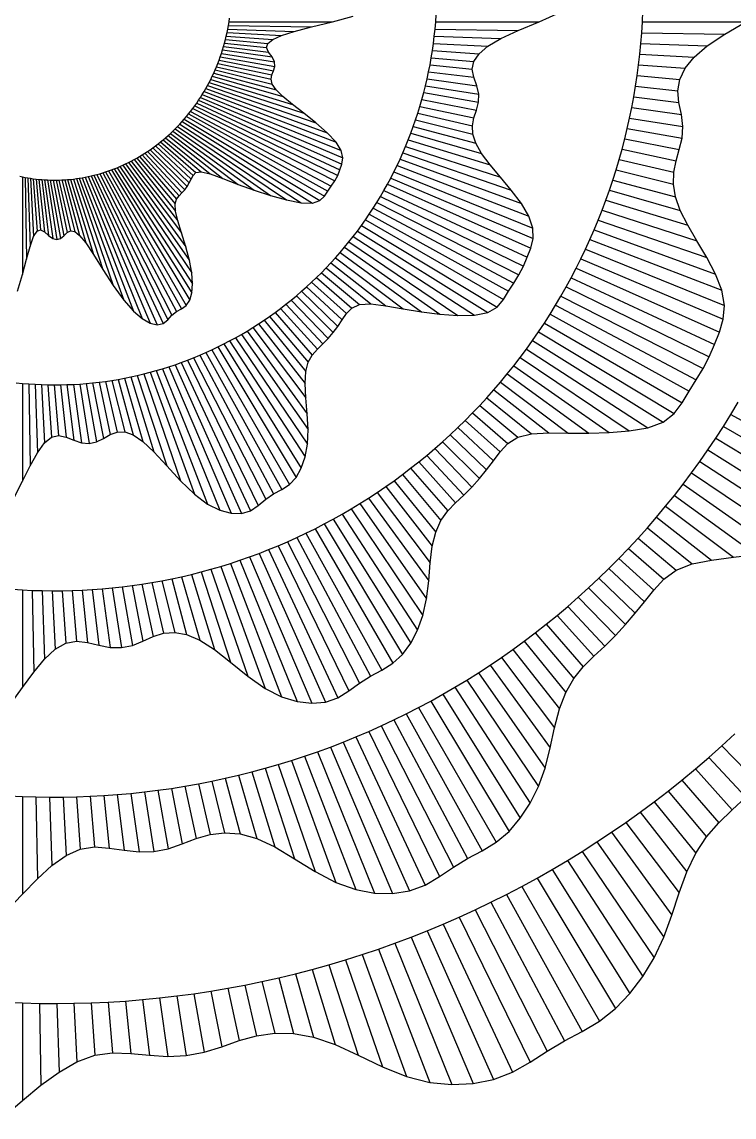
# Model space of a CAD drawing. Header units: metres. Extents: x -31.2 to 28.9, y -27.4 to 29.9.
# Drawn here: x -0.01 to 17.22, y -26.51 to 0 of the extents above; entities that cross this region are included whole.
import ezdxf

# ---------------------------------------------------------------- set-up
doc = ezdxf.new("R2010")
doc.units = ezdxf.units.M
for name, color, linetype in [('Fill', 3, 'Continuous'), ('Inner', 2, 'Continuous'), ('Outer', 1, 'Continuous')]:
    doc.layers.add(name, color=color, linetype=linetype)

msp = doc.modelspace()

# ---------------------------------------------------------------- linework, layer by layer
at = {"layer": 'Fill'}
for p, q in [((4.952, -0.259), (6.266, -0.328)), ((4.969, -0.174), (6.576, -0.23)), ((4.985, -0.087), (6.998, -0.122)), ((5, 0), (7.5, 0)), ((9.985, -0.174), (11.998, -0.209)), ((10, 0), (12.5, 0)), ((14.984, -0.262), (16.997, -0.297)), ((15, 0), (17.5, 0)), ((4.89, -0.514), (5.91, -0.621)), ((4.912, -0.43), (5.941, -0.52)), ((4.932, -0.345), (6.06, -0.424)), ((9.945, -0.521), (11.26, -0.59)), ((9.966, -0.348), (11.573, -0.404)), ((14.963, -0.523), (16.57, -0.579)), ((4.815, -0.763), (6.103, -0.967)), ((4.841, -0.68), (6.04, -0.849)), ((4.866, -0.597), (5.957, -0.731)), ((9.92, -0.694), (11.048, -0.773)), ((14.938, -0.783), (16.253, -0.852)), ((4.728, -1.005), (6.034, -1.283)), ((4.758, -0.925), (6.076, -1.181)), ((4.787, -0.844), (6.111, -1.078)), ((9.862, -1.037), (10.883, -1.144)), ((9.893, -0.866), (10.922, -0.956)), ((14.908, -1.042), (16.036, -1.121)), ((4.593, -1.317), (6.303, -1.807)), ((4.628, -1.24), (6.14, -1.645)), ((4.663, -1.163), (6.047, -1.508)), ((4.696, -1.084), (6.017, -1.389)), ((9.829, -1.207), (10.92, -1.341)), ((14.874, -1.301), (15.903, -1.391)), ((4.478, -1.542), (7.102, -2.445)), ((4.518, -1.468), (6.809, -2.212)), ((4.556, -1.393), (6.533, -1.997)), ((9.753, -1.545), (11.041, -1.749)), ((9.793, -1.376), (10.992, -1.545)), ((14.835, -1.559), (15.855, -1.666)), ((4.308, -1.829), (7.752, -3.291)), ((4.353, -1.759), (7.715, -3.117)), ((4.396, -1.687), (7.588, -2.913)), ((4.437, -1.615), (7.374, -2.684)), ((9.711, -1.712), (11.035, -1.946)), ((14.792, -1.816), (15.883, -1.95)), ((4.121, -2.1), (7.559, -3.851)), ((4.169, -2.034), (7.629, -3.721)), ((4.217, -1.966), (7.684, -3.583)), ((4.263, -1.898), (7.73, -3.442)), ((9.618, -2.044), (10.924, -2.322)), ((9.666, -1.879), (10.984, -2.135)), ((14.744, -2.072), (15.943, -2.241)), ((3.917, -2.353), (7.2, -4.326)), ((3.969, -2.292), (7.306, -4.218)), ((4.021, -2.229), (7.387, -4.094)), ((4.071, -2.165), (7.473, -3.973)), ((9.514, -2.372), (10.899, -2.717)), ((9.568, -2.209), (10.889, -2.514)), ((14.692, -2.327), (15.98, -2.531)), ((3.641, -2.645), (5.611, -4.077)), ((3.698, -2.589), (6.004, -4.204)), ((3.754, -2.532), (6.391, -4.311)), ((3.809, -2.474), (6.745, -4.38)), ((3.863, -2.414), (7.021, -4.388)), ((9.458, -2.534), (10.969, -2.939)), ((14.635, -2.581), (15.959, -2.814)), ((3.344, -2.907), (4.198, -3.649)), ((3.405, -2.857), (4.325, -3.629)), ((3.465, -2.806), (4.543, -3.679)), ((3.524, -2.753), (4.853, -3.792)), ((3.583, -2.7), (5.222, -3.935)), ((9.337, -2.855), (11.314, -3.459)), ((9.399, -2.695), (11.109, -3.186)), ((14.574, -2.833), (15.892, -3.089)), ((2.965, -3.179), (3.861, -4.14)), ((3.029, -3.137), (3.928, -4.067)), ((3.094, -3.094), (3.985, -3.985)), ((3.157, -3.049), (4.035, -3.897)), ((3.22, -3.003), (4.081, -3.806)), ((3.282, -2.955), (4.129, -3.718)), ((9.206, -3.17), (11.829, -4.073)), ((9.273, -3.013), (11.564, -3.758)), ((14.509, -3.084), (15.815, -3.362)), ((2.498, -3.438), (3.954, -5.442)), ((2.566, -3.405), (3.849, -5.108)), ((2.634, -3.371), (3.76, -4.813)), ((2.701, -3.335), (3.707, -4.578)), ((2.768, -3.298), (3.699, -4.408)), ((2.834, -3.26), (3.73, -4.291)), ((2.9, -3.22), (3.79, -4.209)), ((9.136, -3.325), (12.073, -4.394)), ((14.44, -3.334), (15.761, -3.639)), ((1.802, -3.695), (3.516, -7.21)), ((1.873, -3.675), (3.617, -7.099)), ((1.943, -3.654), (3.728, -7.012)), ((2.013, -3.632), (3.851, -6.947)), ((2.083, -3.608), (3.965, -6.868)), ((2.153, -3.583), (4.05, -6.74)), ((2.223, -3.557), (4.099, -6.559)), ((2.292, -3.529), (4.115, -6.337)), ((2.361, -3.5), (4.099, -6.077)), ((2.43, -3.47), (4.044, -5.775)), ((8.989, -3.632), (12.351, -4.99)), ((9.064, -3.479), (12.256, -4.705)), ((14.366, -3.582), (15.75, -3.927)), ((0, -3.75), (0, -6.115)), ((0.066, -3.763), (0.1, -5.747)), ((0.132, -3.775), (0.19, -5.435)), ((0.198, -3.786), (0.272, -5.199)), ((0.265, -3.796), (0.354, -5.063)), ((0.333, -3.805), (0.44, -5.031)), ((0.401, -3.812), (0.534, -5.081)), ((0.469, -3.819), (0.634, -5.167)), ((0.537, -3.824), (0.737, -5.241)), ((0.606, -3.827), (0.835, -5.271)), ((0.675, -3.83), (0.925, -5.245)), ((0.745, -3.831), (1.006, -5.176)), ((0.814, -3.831), (1.084, -5.1)), ((0.884, -3.83), (1.167, -5.056)), ((0.954, -3.827), (1.266, -5.076)), ((1.024, -3.823), (1.385, -5.17)), ((1.095, -3.818), (1.535, -5.352)), ((1.165, -3.812), (1.721, -5.63)), ((1.236, -3.804), (1.947, -5.992)), ((1.307, -3.795), (2.199, -6.385)), ((1.378, -3.785), (2.452, -6.737)), ((1.448, -3.773), (2.688, -7.003)), ((1.519, -3.76), (2.901, -7.181)), ((1.59, -3.746), (3.095, -7.291)), ((1.661, -3.73), (3.265, -7.334)), ((1.732, -3.713), (3.405, -7.303)), ((8.831, -3.932), (12.298, -5.475)), ((8.911, -3.782), (12.355, -5.244)), ((14.288, -3.828), (15.799, -4.233)), ((8.663, -4.225), (12.123, -5.913)), ((8.748, -4.079), (12.216, -5.696)), ((14.205, -4.073), (15.916, -4.564)), ((8.576, -4.37), (12.014, -6.121)), ((14.119, -4.317), (16.096, -4.921)), ((8.394, -4.653), (11.76, -6.519)), ((8.486, -4.512), (11.887, -6.321)), ((14.028, -4.558), (16.32, -5.303)), ((8.203, -4.929), (11.486, -6.902)), ((8.299, -4.792), (11.636, -6.718)), ((13.834, -5.035), (16.771, -6.104)), ((13.933, -4.798), (16.557, -5.701)), ((8.002, -5.197), (10.938, -7.103)), ((8.104, -5.064), (11.262, -7.037)), ((13.731, -5.271), (16.924, -6.497)), ((7.793, -5.457), (10.1, -7.072)), ((7.899, -5.328), (10.536, -7.107)), ((13.624, -5.505), (16.987, -6.863)), ((7.464, -5.832), (8.793, -6.87)), ((7.576, -5.709), (9.215, -6.944)), ((7.686, -5.584), (9.656, -7.016)), ((13.514, -5.736), (16.957, -7.198)), ((7.235, -6.071), (8.155, -6.843)), ((7.351, -5.952), (8.429, -6.826)), ((13.399, -5.965), (16.866, -7.509)), ((6.998, -6.301), (7.845, -7.063)), ((7.117, -6.187), (7.971, -6.929)), ((13.28, -6.193), (16.748, -7.81)), ((6.754, -6.522), (7.632, -7.37)), ((6.877, -6.413), (7.738, -7.216)), ((13.157, -6.417), (16.617, -8.105)), ((6.375, -6.836), (7.271, -7.797)), ((6.503, -6.734), (7.401, -7.664)), ((6.629, -6.629), (7.521, -7.521)), ((12.901, -6.86), (16.302, -8.668)), ((13.031, -6.64), (16.469, -8.391)), ((5.981, -7.128), (6.913, -8.238)), ((6.114, -7.033), (7.011, -8.065)), ((6.245, -6.936), (7.136, -7.925)), ((12.767, -7.077), (16.133, -8.943)), ((5.575, -7.398), (6.859, -9.102)), ((5.712, -7.311), (6.838, -8.753)), ((5.847, -7.221), (6.854, -8.464)), ((12.63, -7.292), (15.966, -9.218)), ((5.157, -7.646), (6.895, -10.222)), ((5.298, -7.566), (6.912, -9.871)), ((5.437, -7.483), (6.893, -9.487)), ((12.488, -7.504), (15.772, -9.477)), ((4.583, -7.939), (6.465, -11.198)), ((4.728, -7.869), (6.625, -11.026)), ((4.872, -7.797), (6.748, -10.8)), ((5.015, -7.723), (6.839, -10.53)), ((12.196, -7.92), (15.131, -9.826)), ((12.344, -7.713), (15.502, -9.687)), ((3.994, -8.189), (5.708, -11.704)), ((4.143, -8.13), (5.887, -11.554)), ((4.29, -8.069), (6.076, -11.427)), ((4.437, -8.005), (6.275, -11.32)), ((12.044, -8.124), (14.681, -9.903)), ((3.088, -8.483), (4.162, -11.436)), ((3.24, -8.441), (4.48, -11.671)), ((3.392, -8.396), (4.774, -11.817)), ((3.544, -8.348), (5.048, -11.893)), ((3.695, -8.298), (5.299, -11.902)), ((3.845, -8.245), (5.518, -11.834)), ((11.889, -8.325), (14.195, -9.94)), ((1.699, -8.739), (1.96, -10.084)), ((1.854, -8.722), (2.124, -9.99)), ((2.009, -8.702), (2.292, -9.928)), ((2.164, -8.679), (2.475, -9.927)), ((2.319, -8.653), (2.679, -10)), ((2.473, -8.625), (2.913, -10.158)), ((2.627, -8.593), (3.183, -10.411)), ((2.781, -8.56), (3.492, -10.747)), ((2.935, -8.523), (3.826, -11.113)), ((11.569, -8.718), (13.208, -9.953)), ((11.731, -8.523), (13.701, -9.954)), ((0, -8.75), (0, -11.115)), ((0.153, -8.763), (0.188, -10.746)), ((0.306, -8.772), (0.364, -10.432)), ((0.46, -8.78), (0.534, -10.192)), ((0.614, -8.784), (0.703, -10.05)), ((0.769, -8.786), (0.876, -10.012)), ((0.923, -8.785), (1.057, -10.054)), ((1.078, -8.781), (1.244, -10.129)), ((1.233, -8.775), (1.432, -10.192)), ((1.388, -8.766), (1.617, -10.209)), ((1.544, -8.754), (1.793, -10.169)), ((11.404, -8.91), (12.734, -9.949)), ((11.236, -9.099), (12.315, -9.972)), ((10.891, -9.467), (11.745, -10.21)), ((11.065, -9.285), (11.985, -10.057)), ((17.14, -9.501), (20.506, -11.367)), ((10.714, -9.647), (11.56, -10.409)), ((16.96, -9.792), (20.296, -11.718)), ((10.351, -9.995), (11.229, -10.843)), ((10.534, -9.823), (11.395, -10.626)), ((9.976, -10.331), (10.874, -11.261)), ((10.165, -10.165), (11.056, -11.056)), ((16.774, -10.079), (20.058, -12.052)), ((9.785, -10.493), (10.681, -11.454)), ((16.584, -10.363), (19.742, -12.336)), ((9.394, -10.807), (10.291, -11.838)), ((9.591, -10.652), (10.482, -11.641)), ((16.389, -10.643), (19.325, -12.55)), ((8.994, -11.107), (10, -12.349)), ((9.195, -10.959), (10.127, -12.068)), ((16.189, -10.92), (18.827, -12.699)), ((8.584, -11.392), (9.868, -13.095)), ((8.79, -11.251), (9.917, -12.693)), ((15.985, -11.193), (18.291, -12.808)), ((8.165, -11.662), (9.78, -13.967)), ((8.376, -11.528), (9.832, -13.532)), ((15.776, -11.462), (17.746, -12.893)), ((7.738, -11.916), (9.562, -14.724)), ((7.953, -11.791), (9.691, -14.367)), ((15.562, -11.727), (17.201, -12.962)), ((7.304, -12.155), (9.2, -15.312)), ((7.522, -12.038), (9.398, -15.04)), ((15.344, -11.988), (16.674, -13.027)), ((6.861, -12.378), (8.699, -15.693)), ((7.083, -12.269), (8.965, -15.528)), ((15.122, -12.246), (16.201, -13.119)), ((6.186, -12.683), (7.9, -16.198)), ((6.413, -12.585), (8.157, -16.009)), ((6.638, -12.484), (8.423, -15.841)), ((14.895, -12.499), (15.816, -13.271)), ((5.497, -12.951), (7.002, -16.496)), ((5.728, -12.866), (7.333, -16.469)), ((5.958, -12.776), (7.631, -16.366)), ((14.664, -12.748), (15.519, -13.49)), ((4.562, -13.25), (5.454, -15.84)), ((4.798, -13.182), (5.872, -16.134)), ((5.032, -13.109), (6.272, -16.339)), ((5.265, -13.032), (6.648, -16.453)), ((14.19, -13.233), (15.052, -14.036)), ((14.429, -12.992), (15.276, -13.755)), ((3.613, -13.483), (3.974, -14.83)), ((3.851, -13.431), (4.291, -14.964)), ((4.089, -13.375), (4.645, -15.193)), ((4.326, -13.315), (5.037, -15.502)), ((13.947, -13.469), (14.825, -14.317)), ((0, -13.75), (0, -16.115)), ((0.24, -13.762), (0.275, -15.745)), ((0.481, -13.769), (0.539, -15.429)), ((0.722, -13.773), (0.796, -15.186)), ((0.963, -13.772), (1.052, -15.038)), ((1.204, -13.767), (1.312, -14.993)), ((1.446, -13.758), (1.579, -15.026)), ((1.688, -13.744), (1.853, -15.092)), ((1.929, -13.726), (2.128, -15.144)), ((2.171, -13.704), (2.399, -15.148)), ((2.412, -13.678), (2.661, -15.093)), ((2.653, -13.647), (2.914, -14.993)), ((2.893, -13.613), (3.163, -14.881)), ((3.134, -13.574), (3.417, -14.8)), ((3.373, -13.53), (3.685, -14.779)), ((13.7, -13.7), (14.592, -14.592)), ((13.449, -13.927), (14.348, -14.857)), ((13.195, -14.15), (14.091, -15.111)), ((12.675, -14.581), (13.571, -15.612)), ((12.937, -14.367), (13.827, -15.357)), ((12.409, -14.789), (13.34, -15.899)), ((12.141, -14.992), (13.147, -16.235)), ((11.869, -15.191), (12.995, -16.633)), ((11.315, -15.574), (12.771, -17.577)), ((11.593, -15.385), (12.877, -17.088)), ((11.033, -15.757), (12.648, -18.063)), ((10.462, -16.109), (12.285, -18.917)), ((10.749, -15.936), (12.487, -18.513)), ((10.172, -16.278), (12.047, -19.28)), ((9.583, -16.599), (11.465, -19.858)), ((9.879, -16.441), (11.775, -19.598)), ((8.985, -16.899), (10.77, -20.256)), ((9.285, -16.751), (11.123, -20.066)), ((8.378, -17.177), (10.092, -20.692)), ((8.683, -17.04), (10.427, -20.464)), ((7.762, -17.433), (9.366, -21.037)), ((8.071, -17.308), (9.745, -20.897)), ((7.138, -17.668), (8.521, -21.089)), ((7.451, -17.554), (8.956, -21.098)), ((16.923, -17.524), (17.821, -18.454)), ((6.19, -17.978), (7.082, -20.568)), ((6.508, -17.88), (7.583, -20.833)), ((6.824, -17.777), (8.064, -21.007)), ((16.605, -17.806), (17.501, -18.768)), ((5.229, -18.237), (5.669, -19.771)), ((5.551, -18.157), (6.107, -19.974)), ((5.871, -18.07), (6.582, -20.258)), ((16.282, -18.083), (17.173, -19.072)), ((3.607, -18.555), (3.868, -19.901)), ((3.933, -18.503), (4.203, -19.772)), ((4.258, -18.445), (4.542, -19.672)), ((4.583, -18.382), (4.894, -19.63)), ((4.907, -18.312), (5.268, -19.659)), ((15.955, -18.354), (16.852, -19.386)), ((0, -18.75), (0, -21.115)), ((0.327, -18.761), (0.362, -20.744)), ((0.655, -18.766), (0.713, -20.425)), ((0.983, -18.766), (1.058, -20.179)), ((1.312, -18.76), (1.4, -20.026)), ((1.64, -18.748), (1.748, -19.974)), ((1.969, -18.73), (2.102, -19.999)), ((2.297, -18.707), (2.462, -20.055)), ((2.625, -18.678), (2.824, -20.095)), ((2.953, -18.643), (3.181, -20.086)), ((3.28, -18.602), (3.53, -20.017)), ((15.623, -18.619), (16.554, -19.729)), ((15.287, -18.878), (16.294, -20.121)), ((14.947, -19.131), (16.073, -20.573)), ((14.254, -19.619), (15.71, -21.622)), ((14.602, -19.378), (15.886, -21.081)), ((13.901, -19.853), (15.516, -22.158)), ((13.545, -20.081), (15.283, -22.658)), ((13.185, -20.303), (15.008, -23.11)), ((12.821, -20.518), (14.697, -23.52)), ((12.083, -20.929), (13.965, -24.188)), ((12.454, -20.727), (14.351, -23.883)), ((11.709, -21.124), (13.547, -24.44)), ((11.333, -21.313), (13.118, -24.671)), ((10.57, -21.671), (12.284, -25.186)), ((10.953, -21.496), (12.697, -24.919)), ((9.796, -22.001), (11.4, -25.605)), ((10.184, -21.84), (11.858, -25.429)), ((9.405, -22.156), (10.909, -25.701)), ((8.616, -22.445), (9.856, -25.675)), ((9.011, -22.304), (10.394, -25.725)), ((7.818, -22.706), (8.71, -25.295)), ((8.218, -22.579), (9.293, -25.531)), ((6.608, -23.044), (7.047, -24.577)), ((7.013, -22.938), (7.569, -24.756)), ((7.416, -22.825), (8.127, -25.013)), ((5.383, -23.317), (5.666, -24.544)), ((5.793, -23.233), (6.104, -24.482)), ((6.201, -23.142), (6.562, -24.489)), ((3.735, -23.581), (3.964, -25.025)), ((4.148, -23.526), (4.398, -24.941)), ((4.561, -23.464), (4.822, -24.809)), ((4.973, -23.394), (5.242, -24.663)), ((0, -23.75), (0, -26.115)), ((0.415, -23.76), (0.449, -25.744)), ((0.83, -23.763), (0.888, -25.422)), ((1.245, -23.759), (1.319, -25.172)), ((1.661, -23.748), (1.749, -25.014)), ((2.076, -23.729), (2.183, -24.955)), ((2.491, -23.703), (2.625, -24.972)), ((2.906, -23.669), (3.072, -25.018)), ((3.321, -23.629), (3.52, -25.046))]:
    msp.add_line(p, q, dxfattribs=at)
at = {"layer": 'Inner'}
for p, q in [((5, 0), (5.013, 0.088)), ((10, 0), (10.012, 0.175)), ((15, 0), (15.012, 0.262)), ((4.932, -0.345), (4.952, -0.259)), ((4.952, -0.259), (4.969, -0.174)), ((4.969, -0.174), (4.985, -0.087)), ((4.985, -0.087), (5, 0)), ((9.966, -0.348), (9.985, -0.174)), ((9.985, -0.174), (10, 0)), ((14.963, -0.523), (14.984, -0.262)), ((14.984, -0.262), (15, 0)), ((4.866, -0.597), (4.89, -0.514)), ((4.89, -0.514), (4.912, -0.43)), ((4.912, -0.43), (4.932, -0.345)), ((9.92, -0.694), (9.945, -0.521)), ((9.945, -0.521), (9.966, -0.348)), ((14.938, -0.783), (14.963, -0.523)), ((4.787, -0.844), (4.815, -0.763)), ((4.815, -0.763), (4.841, -0.68)), ((4.841, -0.68), (4.866, -0.597)), ((9.893, -0.866), (9.92, -0.694)), ((14.908, -1.042), (14.938, -0.783)), ((4.696, -1.084), (4.728, -1.005)), ((4.728, -1.005), (4.758, -0.925)), ((4.758, -0.925), (4.787, -0.844)), ((9.829, -1.207), (9.862, -1.037)), ((9.862, -1.037), (9.893, -0.866)), ((14.874, -1.301), (14.908, -1.042)), ((4.556, -1.393), (4.593, -1.317)), ((4.593, -1.317), (4.628, -1.24)), ((4.628, -1.24), (4.663, -1.163)), ((4.663, -1.163), (4.696, -1.084)), ((9.793, -1.376), (9.829, -1.207)), ((14.835, -1.559), (14.874, -1.301)), ((4.437, -1.615), (4.478, -1.542)), ((4.478, -1.542), (4.518, -1.468)), ((4.518, -1.468), (4.556, -1.393)), ((9.711, -1.712), (9.753, -1.545)), ((9.753, -1.545), (9.793, -1.376)), ((14.792, -1.816), (14.835, -1.559)), ((4.263, -1.898), (4.308, -1.829)), ((4.308, -1.829), (4.353, -1.759)), ((4.353, -1.759), (4.396, -1.687)), ((4.396, -1.687), (4.437, -1.615)), ((9.666, -1.879), (9.711, -1.712)), ((14.744, -2.072), (14.792, -1.816)), ((4.071, -2.165), (4.121, -2.1)), ((4.121, -2.1), (4.169, -2.034)), ((4.169, -2.034), (4.217, -1.966)), ((4.217, -1.966), (4.263, -1.898)), ((9.568, -2.209), (9.618, -2.044)), ((9.618, -2.044), (9.666, -1.879)), ((14.692, -2.327), (14.744, -2.072)), ((3.863, -2.414), (3.917, -2.353)), ((3.917, -2.353), (3.969, -2.292)), ((3.969, -2.292), (4.021, -2.229)), ((4.021, -2.229), (4.071, -2.165)), ((9.458, -2.534), (9.514, -2.372)), ((9.514, -2.372), (9.568, -2.209)), ((14.635, -2.581), (14.692, -2.327)), ((3.583, -2.7), (3.641, -2.645)), ((3.641, -2.645), (3.698, -2.589)), ((3.698, -2.589), (3.754, -2.532)), ((3.754, -2.532), (3.809, -2.474)), ((3.809, -2.474), (3.863, -2.414)), ((9.399, -2.695), (9.458, -2.534)), ((14.574, -2.833), (14.635, -2.581)), ((3.282, -2.955), (3.344, -2.907)), ((3.344, -2.907), (3.405, -2.857)), ((3.405, -2.857), (3.465, -2.806)), ((3.465, -2.806), (3.524, -2.753)), ((3.524, -2.753), (3.583, -2.7)), ((9.273, -3.013), (9.337, -2.855)), ((9.337, -2.855), (9.399, -2.695)), ((14.509, -3.084), (14.574, -2.833)), ((2.9, -3.22), (2.965, -3.179)), ((2.965, -3.179), (3.029, -3.137)), ((3.029, -3.137), (3.094, -3.094)), ((3.094, -3.094), (3.157, -3.049)), ((3.157, -3.049), (3.22, -3.003)), ((3.22, -3.003), (3.282, -2.955)), ((9.136, -3.325), (9.206, -3.17)), ((9.206, -3.17), (9.273, -3.013)), ((14.44, -3.334), (14.509, -3.084)), ((2.43, -3.47), (2.498, -3.438)), ((2.498, -3.438), (2.566, -3.405)), ((2.566, -3.405), (2.634, -3.371)), ((2.634, -3.371), (2.701, -3.335)), ((2.701, -3.335), (2.768, -3.298)), ((2.768, -3.298), (2.834, -3.26)), ((2.834, -3.26), (2.9, -3.22)), ((9.064, -3.479), (9.136, -3.325)), ((14.366, -3.582), (14.44, -3.334)), ((1.732, -3.713), (1.802, -3.695)), ((1.802, -3.695), (1.873, -3.675)), ((1.873, -3.675), (1.943, -3.654)), ((1.943, -3.654), (2.013, -3.632)), ((2.013, -3.632), (2.083, -3.608)), ((2.083, -3.608), (2.153, -3.583)), ((2.153, -3.583), (2.223, -3.557)), ((2.223, -3.557), (2.292, -3.529)), ((2.292, -3.529), (2.361, -3.5)), ((2.361, -3.5), (2.43, -3.47)), ((8.911, -3.782), (8.989, -3.632)), ((8.989, -3.632), (9.064, -3.479)), ((14.288, -3.828), (14.366, -3.582)), ((-0.065, -3.736), (0, -3.75)), ((0, -3.75), (0.066, -3.763)), ((0.066, -3.763), (0.132, -3.775)), ((0.132, -3.775), (0.198, -3.786)), ((0.198, -3.786), (0.265, -3.796)), ((0.265, -3.796), (0.333, -3.805)), ((0.333, -3.805), (0.401, -3.812)), ((0.401, -3.812), (0.469, -3.819)), ((0.469, -3.819), (0.537, -3.824)), ((0.537, -3.824), (0.606, -3.827)), ((0.606, -3.827), (0.675, -3.83)), ((0.675, -3.83), (0.745, -3.831)), ((0.745, -3.831), (0.814, -3.831)), ((0.814, -3.831), (0.884, -3.83)), ((0.884, -3.83), (0.954, -3.827)), ((0.954, -3.827), (1.024, -3.823)), ((1.024, -3.823), (1.095, -3.818)), ((1.095, -3.818), (1.165, -3.812)), ((1.165, -3.812), (1.236, -3.804)), ((1.236, -3.804), (1.307, -3.795)), ((1.307, -3.795), (1.378, -3.785)), ((1.378, -3.785), (1.448, -3.773)), ((1.448, -3.773), (1.519, -3.76)), ((1.519, -3.76), (1.59, -3.746)), ((1.59, -3.746), (1.661, -3.73)), ((1.661, -3.73), (1.732, -3.713)), ((8.748, -4.079), (8.831, -3.932)), ((8.831, -3.932), (8.911, -3.782)), ((14.205, -4.073), (14.288, -3.828)), ((8.576, -4.37), (8.663, -4.225)), ((8.663, -4.225), (8.748, -4.079)), ((14.119, -4.317), (14.205, -4.073)), ((8.486, -4.512), (8.576, -4.37)), ((14.028, -4.558), (14.119, -4.317)), ((8.299, -4.792), (8.394, -4.653)), ((8.394, -4.653), (8.486, -4.512)), ((13.933, -4.798), (14.028, -4.558)), ((8.104, -5.064), (8.203, -4.929)), ((8.203, -4.929), (8.299, -4.792)), ((13.731, -5.271), (13.834, -5.035)), ((13.834, -5.035), (13.933, -4.798)), ((7.899, -5.328), (8.002, -5.197)), ((8.002, -5.197), (8.104, -5.064)), ((13.624, -5.505), (13.731, -5.271)), ((7.686, -5.584), (7.793, -5.457)), ((7.793, -5.457), (7.899, -5.328)), ((13.514, -5.736), (13.624, -5.505)), ((7.351, -5.952), (7.464, -5.832)), ((7.464, -5.832), (7.576, -5.709)), ((7.576, -5.709), (7.686, -5.584)), ((13.399, -5.965), (13.514, -5.736)), ((7.117, -6.187), (7.235, -6.071)), ((7.235, -6.071), (7.351, -5.952)), ((13.28, -6.193), (13.399, -5.965)), ((6.877, -6.413), (6.998, -6.301)), ((6.998, -6.301), (7.117, -6.187)), ((13.157, -6.417), (13.28, -6.193)), ((6.629, -6.629), (6.754, -6.522)), ((6.754, -6.522), (6.877, -6.413)), ((13.031, -6.64), (13.157, -6.417)), ((6.245, -6.936), (6.375, -6.836)), ((6.375, -6.836), (6.503, -6.734)), ((6.503, -6.734), (6.629, -6.629)), ((12.767, -7.077), (12.901, -6.86)), ((12.901, -6.86), (13.031, -6.64)), ((5.847, -7.221), (5.981, -7.128)), ((5.981, -7.128), (6.114, -7.033)), ((6.114, -7.033), (6.245, -6.936)), ((12.63, -7.292), (12.767, -7.077)), ((5.437, -7.483), (5.575, -7.398)), ((5.575, -7.398), (5.712, -7.311)), ((5.712, -7.311), (5.847, -7.221)), ((12.488, -7.504), (12.63, -7.292)), ((5.015, -7.723), (5.157, -7.646)), ((5.157, -7.646), (5.298, -7.566)), ((5.298, -7.566), (5.437, -7.483)), ((12.344, -7.713), (12.488, -7.504)), ((4.437, -8.005), (4.583, -7.939)), ((4.583, -7.939), (4.728, -7.869)), ((4.728, -7.869), (4.872, -7.797)), ((4.872, -7.797), (5.015, -7.723)), ((12.044, -8.124), (12.196, -7.92)), ((12.196, -7.92), (12.344, -7.713)), ((3.845, -8.245), (3.994, -8.189)), ((3.994, -8.189), (4.143, -8.13)), ((4.143, -8.13), (4.29, -8.069)), ((4.29, -8.069), (4.437, -8.005)), ((11.889, -8.325), (12.044, -8.124)), ((2.935, -8.523), (3.088, -8.483)), ((3.088, -8.483), (3.24, -8.441)), ((3.24, -8.441), (3.392, -8.396)), ((3.392, -8.396), (3.544, -8.348)), ((3.544, -8.348), (3.695, -8.298)), ((3.695, -8.298), (3.845, -8.245)), ((11.731, -8.523), (11.889, -8.325)), ((-0.152, -8.735), (0, -8.75)), ((1.544, -8.754), (1.699, -8.739)), ((1.699, -8.739), (1.854, -8.722)), ((1.854, -8.722), (2.009, -8.702)), ((2.009, -8.702), (2.164, -8.679)), ((2.164, -8.679), (2.319, -8.653)), ((2.319, -8.653), (2.473, -8.625)), ((2.473, -8.625), (2.627, -8.593)), ((2.627, -8.593), (2.781, -8.56)), ((2.781, -8.56), (2.935, -8.523)), ((11.404, -8.91), (11.569, -8.718)), ((11.569, -8.718), (11.731, -8.523)), ((0, -8.75), (0.153, -8.763)), ((0.153, -8.763), (0.306, -8.772)), ((0.306, -8.772), (0.46, -8.78)), ((0.46, -8.78), (0.614, -8.784)), ((0.614, -8.784), (0.769, -8.786)), ((0.769, -8.786), (0.923, -8.785)), ((0.923, -8.785), (1.078, -8.781)), ((1.078, -8.781), (1.233, -8.775)), ((1.233, -8.775), (1.388, -8.766)), ((1.388, -8.766), (1.544, -8.754)), ((11.236, -9.099), (11.404, -8.91)), ((11.065, -9.285), (11.236, -9.099)), ((17.14, -9.501), (17.316, -9.207)), ((10.714, -9.647), (10.891, -9.467)), ((10.891, -9.467), (11.065, -9.285)), ((16.96, -9.792), (17.14, -9.501)), ((10.534, -9.823), (10.714, -9.647)), ((16.774, -10.079), (16.96, -9.792)), ((10.165, -10.165), (10.351, -9.995)), ((10.351, -9.995), (10.534, -9.823)), ((9.785, -10.493), (9.976, -10.331)), ((9.976, -10.331), (10.165, -10.165)), ((16.584, -10.363), (16.774, -10.079)), ((9.591, -10.652), (9.785, -10.493)), ((16.389, -10.643), (16.584, -10.363)), ((9.195, -10.959), (9.394, -10.807)), ((9.394, -10.807), (9.591, -10.652)), ((16.189, -10.92), (16.389, -10.643)), ((8.79, -11.251), (8.994, -11.107)), ((8.994, -11.107), (9.195, -10.959)), ((15.985, -11.193), (16.189, -10.92)), ((8.376, -11.528), (8.584, -11.392)), ((8.584, -11.392), (8.79, -11.251)), ((15.776, -11.462), (15.985, -11.193)), ((7.953, -11.791), (8.165, -11.662)), ((8.165, -11.662), (8.376, -11.528)), ((15.562, -11.727), (15.776, -11.462)), ((7.522, -12.038), (7.738, -11.916)), ((7.738, -11.916), (7.953, -11.791)), ((15.344, -11.988), (15.562, -11.727)), ((7.083, -12.269), (7.304, -12.155)), ((7.304, -12.155), (7.522, -12.038)), ((15.122, -12.246), (15.344, -11.988)), ((6.638, -12.484), (6.861, -12.378)), ((6.861, -12.378), (7.083, -12.269)), ((14.895, -12.499), (15.122, -12.246)), ((5.958, -12.776), (6.186, -12.683)), ((6.186, -12.683), (6.413, -12.585)), ((6.413, -12.585), (6.638, -12.484)), ((14.664, -12.748), (14.895, -12.499)), ((5.265, -13.032), (5.497, -12.951)), ((5.497, -12.951), (5.728, -12.866)), ((5.728, -12.866), (5.958, -12.776)), ((14.429, -12.992), (14.664, -12.748)), ((4.326, -13.315), (4.562, -13.25)), ((4.562, -13.25), (4.798, -13.182)), ((4.798, -13.182), (5.032, -13.109)), ((5.032, -13.109), (5.265, -13.032)), ((13.947, -13.469), (14.19, -13.233)), ((14.19, -13.233), (14.429, -12.992)), ((3.373, -13.53), (3.613, -13.483)), ((3.613, -13.483), (3.851, -13.431)), ((3.851, -13.431), (4.089, -13.375)), ((4.089, -13.375), (4.326, -13.315)), ((13.7, -13.7), (13.947, -13.469)), ((-0.24, -13.734), (0, -13.75)), ((0, -13.75), (0.24, -13.762)), ((0.24, -13.762), (0.481, -13.769)), ((0.481, -13.769), (0.722, -13.773)), ((0.722, -13.773), (0.963, -13.772)), ((0.963, -13.772), (1.204, -13.767)), ((1.204, -13.767), (1.446, -13.758)), ((1.446, -13.758), (1.688, -13.744)), ((1.688, -13.744), (1.929, -13.726)), ((1.929, -13.726), (2.171, -13.704)), ((2.171, -13.704), (2.412, -13.678)), ((2.412, -13.678), (2.653, -13.647)), ((2.653, -13.647), (2.893, -13.613)), ((2.893, -13.613), (3.134, -13.574)), ((3.134, -13.574), (3.373, -13.53)), ((13.449, -13.927), (13.7, -13.7)), ((13.195, -14.15), (13.449, -13.927)), ((12.937, -14.367), (13.195, -14.15)), ((12.409, -14.789), (12.675, -14.581)), ((12.675, -14.581), (12.937, -14.367)), ((12.141, -14.992), (12.409, -14.789)), ((11.869, -15.191), (12.141, -14.992)), ((11.593, -15.385), (11.869, -15.191)), ((11.033, -15.757), (11.315, -15.574)), ((11.315, -15.574), (11.593, -15.385)), ((10.749, -15.936), (11.033, -15.757)), ((10.172, -16.278), (10.462, -16.109)), ((10.462, -16.109), (10.749, -15.936)), ((9.879, -16.441), (10.172, -16.278)), ((9.285, -16.751), (9.583, -16.599)), ((9.583, -16.599), (9.879, -16.441)), ((8.683, -17.04), (8.985, -16.899)), ((8.985, -16.899), (9.285, -16.751)), ((8.071, -17.308), (8.378, -17.177)), ((8.378, -17.177), (8.683, -17.04)), ((7.451, -17.554), (7.762, -17.433)), ((7.762, -17.433), (8.071, -17.308)), ((16.923, -17.524), (17.236, -17.236)), ((6.824, -17.777), (7.138, -17.668)), ((7.138, -17.668), (7.451, -17.554)), ((16.605, -17.806), (16.923, -17.524)), ((5.871, -18.07), (6.19, -17.978)), ((6.19, -17.978), (6.508, -17.88)), ((6.508, -17.88), (6.824, -17.777)), ((16.282, -18.083), (16.605, -17.806)), ((4.907, -18.312), (5.229, -18.237)), ((5.229, -18.237), (5.551, -18.157)), ((5.551, -18.157), (5.871, -18.07)), ((15.955, -18.354), (16.282, -18.083)), ((3.28, -18.602), (3.607, -18.555)), ((3.607, -18.555), (3.933, -18.503)), ((3.933, -18.503), (4.258, -18.445)), ((4.258, -18.445), (4.583, -18.382)), ((4.583, -18.382), (4.907, -18.312)), ((15.623, -18.619), (15.955, -18.354)), ((-0.327, -18.733), (0, -18.75)), ((0, -18.75), (0.327, -18.761)), ((0.327, -18.761), (0.655, -18.766)), ((0.655, -18.766), (0.983, -18.766)), ((0.983, -18.766), (1.312, -18.76)), ((1.312, -18.76), (1.64, -18.748)), ((1.64, -18.748), (1.969, -18.73)), ((1.969, -18.73), (2.297, -18.707)), ((2.297, -18.707), (2.625, -18.678)), ((2.625, -18.678), (2.953, -18.643)), ((2.953, -18.643), (3.28, -18.602)), ((15.287, -18.878), (15.623, -18.619)), ((14.947, -19.131), (15.287, -18.878)), ((14.602, -19.378), (14.947, -19.131)), ((13.901, -19.853), (14.254, -19.619)), ((14.254, -19.619), (14.602, -19.378)), ((13.545, -20.081), (13.901, -19.853)), ((13.185, -20.303), (13.545, -20.081)), ((12.821, -20.518), (13.185, -20.303)), ((12.454, -20.727), (12.821, -20.518)), ((11.709, -21.124), (12.083, -20.929)), ((12.083, -20.929), (12.454, -20.727)), ((11.333, -21.313), (11.709, -21.124)), ((10.953, -21.496), (11.333, -21.313)), ((10.184, -21.84), (10.57, -21.671)), ((10.57, -21.671), (10.953, -21.496)), ((9.405, -22.156), (9.796, -22.001)), ((9.796, -22.001), (10.184, -21.84)), ((9.011, -22.304), (9.405, -22.156)), ((8.218, -22.579), (8.616, -22.445)), ((8.616, -22.445), (9.011, -22.304)), ((7.416, -22.825), (7.818, -22.706)), ((7.818, -22.706), (8.218, -22.579)), ((6.201, -23.142), (6.608, -23.044)), ((6.608, -23.044), (7.013, -22.938)), ((7.013, -22.938), (7.416, -22.825)), ((4.973, -23.394), (5.383, -23.317)), ((5.383, -23.317), (5.793, -23.233)), ((5.793, -23.233), (6.201, -23.142)), ((3.321, -23.629), (3.735, -23.581)), ((3.735, -23.581), (4.148, -23.526)), ((4.148, -23.526), (4.561, -23.464)), ((4.561, -23.464), (4.973, -23.394)), ((-0.414, -23.732), (0, -23.75)), ((0, -23.75), (0.415, -23.76)), ((0.415, -23.76), (0.83, -23.763)), ((0.83, -23.763), (1.245, -23.759)), ((1.245, -23.759), (1.661, -23.748)), ((1.661, -23.748), (2.076, -23.729)), ((2.076, -23.729), (2.491, -23.703)), ((2.491, -23.703), (2.906, -23.669)), ((2.906, -23.669), (3.321, -23.629))]:
    msp.add_line(p, q, dxfattribs=at)
at = {"layer": 'Outer'}
for p, q in [((7.5, 0), (7.999, 0.14)), ((12.5, 0), (12.999, 0.227)), ((6.266, -0.328), (6.576, -0.23)), ((6.576, -0.23), (6.998, -0.122)), ((6.998, -0.122), (7.5, 0)), ((11.573, -0.404), (11.998, -0.209)), ((11.998, -0.209), (12.5, 0)), ((16.997, -0.297), (17.5, 0)), ((5.91, -0.621), (5.941, -0.52)), ((5.941, -0.52), (6.06, -0.424)), ((6.06, -0.424), (6.266, -0.328)), ((11.26, -0.59), (11.573, -0.404)), ((16.57, -0.579), (16.997, -0.297)), ((5.957, -0.731), (5.91, -0.621)), ((6.04, -0.849), (5.957, -0.731)), ((10.922, -0.956), (11.048, -0.773)), ((11.048, -0.773), (11.26, -0.59)), ((16.253, -0.852), (16.57, -0.579)), ((6.103, -0.967), (6.04, -0.849)), ((6.111, -1.078), (6.103, -0.967)), ((10.883, -1.144), (10.922, -0.956)), ((16.036, -1.121), (16.253, -0.852)), ((6.017, -1.389), (6.034, -1.283)), ((6.034, -1.283), (6.076, -1.181)), ((6.076, -1.181), (6.111, -1.078)), ((10.92, -1.341), (10.883, -1.144)), ((15.903, -1.391), (16.036, -1.121)), ((6.047, -1.508), (6.017, -1.389)), ((6.14, -1.645), (6.047, -1.508)), ((10.992, -1.545), (10.92, -1.341)), ((11.041, -1.749), (10.992, -1.545)), ((15.855, -1.666), (15.903, -1.391)), ((6.303, -1.807), (6.14, -1.645)), ((6.533, -1.997), (6.303, -1.807)), ((11.035, -1.946), (11.041, -1.749)), ((15.883, -1.95), (15.855, -1.666)), ((6.809, -2.212), (6.533, -1.997)), ((10.984, -2.135), (11.035, -1.946)), ((15.943, -2.241), (15.883, -1.95)), ((7.102, -2.445), (6.809, -2.212)), ((10.889, -2.514), (10.924, -2.322)), ((10.924, -2.322), (10.984, -2.135)), ((15.98, -2.531), (15.943, -2.241)), ((7.374, -2.684), (7.102, -2.445)), ((10.899, -2.717), (10.889, -2.514)), ((15.959, -2.814), (15.98, -2.531)), ((7.588, -2.913), (7.374, -2.684)), ((7.715, -3.117), (7.588, -2.913)), ((10.969, -2.939), (10.899, -2.717)), ((15.892, -3.089), (15.959, -2.814)), ((7.752, -3.291), (7.715, -3.117)), ((11.109, -3.186), (10.969, -2.939)), ((15.815, -3.362), (15.892, -3.089)), ((7.684, -3.583), (7.73, -3.442)), ((7.73, -3.442), (7.752, -3.291)), ((11.314, -3.459), (11.109, -3.186)), ((15.761, -3.639), (15.815, -3.362)), ((4.129, -3.718), (4.198, -3.649)), ((4.198, -3.649), (4.325, -3.629)), ((4.325, -3.629), (4.543, -3.679)), ((4.543, -3.679), (4.853, -3.792)), ((7.629, -3.721), (7.684, -3.583)), ((11.564, -3.758), (11.314, -3.459)), ((15.75, -3.927), (15.761, -3.639)), ((3.985, -3.985), (4.035, -3.897)), ((4.035, -3.897), (4.081, -3.806)), ((4.081, -3.806), (4.129, -3.718)), ((4.853, -3.792), (5.222, -3.935)), ((5.222, -3.935), (5.611, -4.077)), ((7.387, -4.094), (7.473, -3.973)), ((7.473, -3.973), (7.559, -3.851)), ((7.559, -3.851), (7.629, -3.721)), ((11.829, -4.073), (11.564, -3.758)), ((15.799, -4.233), (15.75, -3.927)), ((3.73, -4.291), (3.79, -4.209)), ((3.79, -4.209), (3.861, -4.14)), ((3.861, -4.14), (3.928, -4.067)), ((3.928, -4.067), (3.985, -3.985)), ((5.611, -4.077), (6.004, -4.204)), ((6.004, -4.204), (6.391, -4.311)), ((7.2, -4.326), (7.306, -4.218)), ((7.306, -4.218), (7.387, -4.094)), ((12.073, -4.394), (11.829, -4.073)), ((15.916, -4.564), (15.799, -4.233)), ((3.699, -4.408), (3.73, -4.291)), ((3.707, -4.578), (3.699, -4.408)), ((6.391, -4.311), (6.745, -4.38)), ((6.745, -4.38), (7.021, -4.388)), ((7.021, -4.388), (7.2, -4.326)), ((12.256, -4.705), (12.073, -4.394)), ((3.76, -4.813), (3.707, -4.578)), ((12.351, -4.99), (12.256, -4.705)), ((16.096, -4.921), (15.916, -4.564)), ((0.354, -5.063), (0.44, -5.031)), ((0.44, -5.031), (0.534, -5.081)), ((3.849, -5.108), (3.76, -4.813)), ((12.355, -5.244), (12.351, -4.99)), ((16.32, -5.303), (16.096, -4.921)), ((0.19, -5.435), (0.272, -5.199)), ((0.272, -5.199), (0.354, -5.063)), ((0.534, -5.081), (0.634, -5.167)), ((0.634, -5.167), (0.737, -5.241)), ((0.737, -5.241), (0.835, -5.271)), ((0.835, -5.271), (0.925, -5.245)), ((0.925, -5.245), (1.006, -5.176)), ((1.006, -5.176), (1.084, -5.1)), ((1.084, -5.1), (1.167, -5.056)), ((1.167, -5.056), (1.266, -5.076)), ((1.266, -5.076), (1.385, -5.17)), ((1.385, -5.17), (1.535, -5.352)), ((3.954, -5.442), (3.849, -5.108)), ((12.298, -5.475), (12.355, -5.244)), ((16.557, -5.701), (16.32, -5.303)), ((0.1, -5.747), (0.19, -5.435)), ((1.535, -5.352), (1.721, -5.63)), ((4.044, -5.775), (3.954, -5.442)), ((12.216, -5.696), (12.298, -5.475)), ((0, -6.115), (0.1, -5.747)), ((1.721, -5.63), (1.947, -5.992)), ((4.099, -6.077), (4.044, -5.775)), ((12.123, -5.913), (12.216, -5.696)), ((16.771, -6.104), (16.557, -5.701)), ((1.947, -5.992), (2.199, -6.385)), ((4.115, -6.337), (4.099, -6.077)), ((12.014, -6.121), (12.123, -5.913)), ((-0.114, -6.516), (0, -6.115)), ((4.099, -6.559), (4.115, -6.337)), ((11.76, -6.519), (11.887, -6.321)), ((11.887, -6.321), (12.014, -6.121)), ((16.924, -6.497), (16.771, -6.104)), ((2.199, -6.385), (2.452, -6.737)), ((4.05, -6.74), (4.099, -6.559)), ((11.636, -6.718), (11.76, -6.519)), ((16.987, -6.863), (16.924, -6.497)), ((2.452, -6.737), (2.688, -7.003)), ((3.851, -6.947), (3.965, -6.868)), ((3.965, -6.868), (4.05, -6.74)), ((7.971, -6.929), (8.155, -6.843)), ((8.155, -6.843), (8.429, -6.826)), ((8.429, -6.826), (8.793, -6.87)), ((8.793, -6.87), (9.215, -6.944)), ((11.486, -6.902), (11.636, -6.718)), ((16.957, -7.198), (16.987, -6.863)), ((2.688, -7.003), (2.901, -7.181)), ((3.516, -7.21), (3.617, -7.099)), ((3.617, -7.099), (3.728, -7.012)), ((3.728, -7.012), (3.851, -6.947)), ((7.738, -7.216), (7.845, -7.063)), ((7.845, -7.063), (7.971, -6.929)), ((9.215, -6.944), (9.656, -7.016)), ((9.656, -7.016), (10.1, -7.072)), ((10.1, -7.072), (10.536, -7.107)), ((10.536, -7.107), (10.938, -7.103)), ((10.938, -7.103), (11.262, -7.037)), ((11.262, -7.037), (11.486, -6.902)), ((2.901, -7.181), (3.095, -7.291)), ((3.095, -7.291), (3.265, -7.334)), ((3.265, -7.334), (3.405, -7.303)), ((3.405, -7.303), (3.516, -7.21)), ((7.521, -7.521), (7.632, -7.37)), ((7.632, -7.37), (7.738, -7.216)), ((16.866, -7.509), (16.957, -7.198)), ((7.271, -7.797), (7.401, -7.664)), ((7.401, -7.664), (7.521, -7.521)), ((16.748, -7.81), (16.866, -7.509)), ((7.011, -8.065), (7.136, -7.925)), ((7.136, -7.925), (7.271, -7.797)), ((16.617, -8.105), (16.748, -7.81)), ((6.913, -8.238), (7.011, -8.065)), ((16.469, -8.391), (16.617, -8.105)), ((6.838, -8.753), (6.854, -8.464)), ((6.854, -8.464), (6.913, -8.238)), ((16.302, -8.668), (16.469, -8.391)), ((16.133, -8.943), (16.302, -8.668)), ((6.859, -9.102), (6.838, -8.753)), ((15.966, -9.218), (16.133, -8.943)), ((6.893, -9.487), (6.859, -9.102)), ((15.772, -9.477), (15.966, -9.218)), ((6.912, -9.871), (6.893, -9.487)), ((15.502, -9.687), (15.772, -9.477)), ((15.131, -9.826), (15.502, -9.687)), ((0.534, -10.192), (0.703, -10.05)), ((0.703, -10.05), (0.876, -10.012)), ((0.876, -10.012), (1.057, -10.054)), ((1.057, -10.054), (1.244, -10.129)), ((1.96, -10.084), (2.124, -9.99)), ((2.124, -9.99), (2.292, -9.928)), ((2.292, -9.928), (2.475, -9.927)), ((2.475, -9.927), (2.679, -10)), ((2.679, -10), (2.913, -10.158)), ((6.895, -10.222), (6.912, -9.871)), ((11.745, -10.21), (11.985, -10.057)), ((11.985, -10.057), (12.315, -9.972)), ((12.315, -9.972), (12.734, -9.949)), ((12.734, -9.949), (13.208, -9.953)), ((13.208, -9.953), (13.701, -9.954)), ((13.701, -9.954), (14.195, -9.94)), ((14.195, -9.94), (14.681, -9.903)), ((14.681, -9.903), (15.131, -9.826)), ((0.364, -10.432), (0.534, -10.192)), ((1.244, -10.129), (1.432, -10.192)), ((1.432, -10.192), (1.617, -10.209)), ((1.617, -10.209), (1.793, -10.169)), ((1.793, -10.169), (1.96, -10.084)), ((2.913, -10.158), (3.183, -10.411)), ((6.839, -10.53), (6.895, -10.222)), ((11.56, -10.409), (11.745, -10.21)), ((0.188, -10.746), (0.364, -10.432)), ((3.183, -10.411), (3.492, -10.747)), ((6.748, -10.8), (6.839, -10.53)), ((11.395, -10.626), (11.56, -10.409)), ((0, -11.115), (0.188, -10.746)), ((3.492, -10.747), (3.826, -11.113)), ((6.625, -11.026), (6.748, -10.8)), ((11.056, -11.056), (11.229, -10.843)), ((11.229, -10.843), (11.395, -10.626)), ((-0.201, -11.516), (0, -11.115)), ((3.826, -11.113), (4.162, -11.436)), ((6.465, -11.198), (6.625, -11.026)), ((10.874, -11.261), (11.056, -11.056)), ((6.076, -11.427), (6.275, -11.32)), ((6.275, -11.32), (6.465, -11.198)), ((10.681, -11.454), (10.874, -11.261)), ((4.162, -11.436), (4.48, -11.671)), ((5.708, -11.704), (5.887, -11.554)), ((5.887, -11.554), (6.076, -11.427)), ((10.291, -11.838), (10.482, -11.641)), ((10.482, -11.641), (10.681, -11.454)), ((4.48, -11.671), (4.774, -11.817)), ((4.774, -11.817), (5.048, -11.893)), ((5.048, -11.893), (5.299, -11.902)), ((5.299, -11.902), (5.518, -11.834)), ((5.518, -11.834), (5.708, -11.704)), ((10.127, -12.068), (10.291, -11.838)), ((10, -12.349), (10.127, -12.068)), ((9.917, -12.693), (10, -12.349)), ((9.868, -13.095), (9.917, -12.693)), ((16.674, -13.027), (17.201, -12.962)), ((17.201, -12.962), (17.746, -12.893)), ((9.832, -13.532), (9.868, -13.095)), ((15.816, -13.271), (16.201, -13.119)), ((16.201, -13.119), (16.674, -13.027)), ((15.276, -13.755), (15.519, -13.49)), ((15.519, -13.49), (15.816, -13.271)), ((9.78, -13.967), (9.832, -13.532)), ((15.052, -14.036), (15.276, -13.755)), ((9.691, -14.367), (9.78, -13.967)), ((14.825, -14.317), (15.052, -14.036)), ((14.592, -14.592), (14.825, -14.317)), ((9.562, -14.724), (9.691, -14.367)), ((3.163, -14.881), (3.417, -14.8)), ((3.417, -14.8), (3.685, -14.779)), ((3.685, -14.779), (3.974, -14.83)), ((3.974, -14.83), (4.291, -14.964)), ((9.398, -15.04), (9.562, -14.724)), ((14.348, -14.857), (14.592, -14.592)), ((0.796, -15.186), (1.052, -15.038)), ((1.052, -15.038), (1.312, -14.993)), ((1.312, -14.993), (1.579, -15.026)), ((1.579, -15.026), (1.853, -15.092)), ((1.853, -15.092), (2.128, -15.144)), ((2.399, -15.148), (2.661, -15.093)), ((2.661, -15.093), (2.914, -14.993)), ((2.914, -14.993), (3.163, -14.881)), ((4.291, -14.964), (4.645, -15.193)), ((9.2, -15.312), (9.398, -15.04)), ((13.827, -15.357), (14.091, -15.111)), ((14.091, -15.111), (14.348, -14.857)), ((0.539, -15.429), (0.796, -15.186)), ((2.128, -15.144), (2.399, -15.148)), ((4.645, -15.193), (5.037, -15.502)), ((8.965, -15.528), (9.2, -15.312)), ((13.571, -15.612), (13.827, -15.357)), ((0.275, -15.745), (0.539, -15.429)), ((5.037, -15.502), (5.454, -15.84)), ((8.699, -15.693), (8.965, -15.528)), ((13.34, -15.899), (13.571, -15.612)), ((0, -16.115), (0.275, -15.745)), ((5.454, -15.84), (5.872, -16.134)), ((8.157, -16.009), (8.423, -15.841)), ((8.423, -15.841), (8.699, -15.693)), ((13.147, -16.235), (13.34, -15.899)), ((-0.288, -16.515), (0, -16.115)), ((5.872, -16.134), (6.272, -16.339)), ((7.9, -16.198), (8.157, -16.009)), ((6.272, -16.339), (6.648, -16.453)), ((7.333, -16.469), (7.631, -16.366)), ((7.631, -16.366), (7.9, -16.198)), ((12.995, -16.633), (13.147, -16.235)), ((6.648, -16.453), (7.002, -16.496)), ((7.002, -16.496), (7.333, -16.469)), ((12.877, -17.088), (12.995, -16.633)), ((12.771, -17.577), (12.877, -17.088)), ((12.648, -18.063), (12.771, -17.577)), ((12.487, -18.513), (12.648, -18.063)), ((12.285, -18.917), (12.487, -18.513)), ((17.173, -19.072), (17.501, -18.768)), ((12.047, -19.28), (12.285, -18.917)), ((16.852, -19.386), (17.173, -19.072)), ((11.775, -19.598), (12.047, -19.28)), ((11.465, -19.858), (11.775, -19.598)), ((16.554, -19.729), (16.852, -19.386)), ((3.868, -19.901), (4.203, -19.772)), ((4.203, -19.772), (4.542, -19.672)), ((4.542, -19.672), (4.894, -19.63)), ((4.894, -19.63), (5.268, -19.659)), ((5.268, -19.659), (5.669, -19.771)), ((5.669, -19.771), (6.107, -19.974)), ((11.123, -20.066), (11.465, -19.858)), ((16.294, -20.121), (16.554, -19.729)), ((1.058, -20.179), (1.4, -20.026)), ((1.4, -20.026), (1.748, -19.974)), ((1.748, -19.974), (2.102, -19.999)), ((2.102, -19.999), (2.462, -20.055)), ((2.462, -20.055), (2.824, -20.095)), ((2.824, -20.095), (3.181, -20.086)), ((3.181, -20.086), (3.53, -20.017)), ((3.53, -20.017), (3.868, -19.901)), ((6.107, -19.974), (6.582, -20.258)), ((10.77, -20.256), (11.123, -20.066)), ((16.073, -20.573), (16.294, -20.121)), ((0.713, -20.425), (1.058, -20.179)), ((6.582, -20.258), (7.082, -20.568)), ((10.427, -20.464), (10.77, -20.256)), ((0.362, -20.744), (0.713, -20.425)), ((7.082, -20.568), (7.583, -20.833)), ((10.092, -20.692), (10.427, -20.464)), ((15.886, -21.081), (16.073, -20.573)), ((0, -21.115), (0.362, -20.744)), ((7.583, -20.833), (8.064, -21.007)), ((9.366, -21.037), (9.745, -20.897)), ((9.745, -20.897), (10.092, -20.692)), ((-0.376, -21.514), (0, -21.115)), ((8.064, -21.007), (8.521, -21.089)), ((8.521, -21.089), (8.956, -21.098)), ((8.956, -21.098), (9.366, -21.037)), ((15.71, -21.622), (15.886, -21.081)), ((15.516, -22.158), (15.71, -21.622)), ((15.283, -22.658), (15.516, -22.158)), ((15.008, -23.11), (15.283, -22.658)), ((14.697, -23.52), (15.008, -23.11)), ((14.351, -23.883), (14.697, -23.52)), ((13.965, -24.188), (14.351, -23.883)), ((13.547, -24.44), (13.965, -24.188)), ((5.242, -24.663), (5.666, -24.544)), ((5.666, -24.544), (6.104, -24.482)), ((6.104, -24.482), (6.562, -24.489)), ((6.562, -24.489), (7.047, -24.577)), ((7.047, -24.577), (7.569, -24.756)), ((13.118, -24.671), (13.547, -24.44)), ((4.398, -24.941), (4.822, -24.809)), ((4.822, -24.809), (5.242, -24.663)), ((7.569, -24.756), (8.127, -25.013)), ((12.284, -25.186), (12.697, -24.919)), ((12.697, -24.919), (13.118, -24.671)), ((0.888, -25.422), (1.319, -25.172)), ((1.319, -25.172), (1.749, -25.014)), ((1.749, -25.014), (2.183, -24.955)), ((2.183, -24.955), (2.625, -24.972)), ((2.625, -24.972), (3.072, -25.018)), ((3.072, -25.018), (3.52, -25.046)), ((3.52, -25.046), (3.964, -25.025)), ((3.964, -25.025), (4.398, -24.941)), ((8.127, -25.013), (8.71, -25.295)), ((11.858, -25.429), (12.284, -25.186)), ((0.449, -25.744), (0.888, -25.422)), ((8.71, -25.295), (9.293, -25.531)), ((11.4, -25.605), (11.858, -25.429)), ((9.293, -25.531), (9.856, -25.675)), ((9.856, -25.675), (10.394, -25.725)), ((10.394, -25.725), (10.909, -25.701)), ((10.909, -25.701), (11.4, -25.605)), ((0, -26.115), (0.449, -25.744)), ((-0.463, -26.513), (0, -26.115))]:
    msp.add_line(p, q, dxfattribs=at)

doc.saveas('drawing.dxf')
